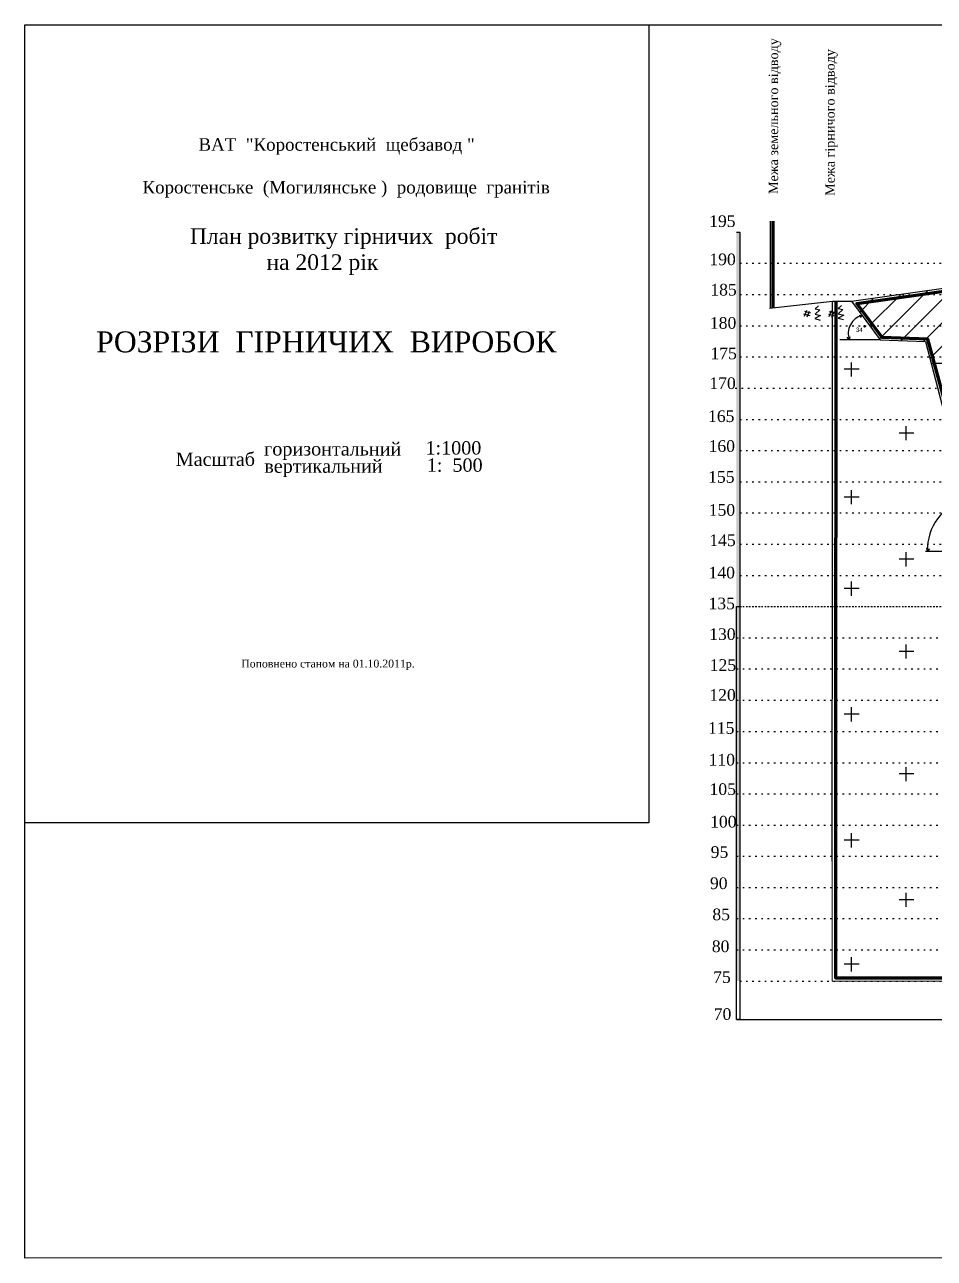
# Model space of a CAD drawing. Header units: millimetres. Extents: x -350 to 1691, y 600 to 2712.
# Drawn here: x -278.3 to 13.1, y 2155.5 to 2550.7 of the extents above; entities that cross this region are included whole.
import ezdxf

# ---------------------------------------------------------------- set-up
doc = ezdxf.new("R2010")
doc.units = ezdxf.units.MM
doc.linetypes.add('AHIDDEN1', pattern=[2, 0.5, -1.5])
for name, color, linetype in [('Layer1', 7, 'Continuous'), ('ЗАРАМОЧНОЕ ОФ.', 7, 'Continuous'), ('КОНТУРА', 7, 'Continuous'), ('Окантовка року', 7, 'Continuous'), ('оформлення', 7, 'Continuous')]:
    doc.layers.add(name, color=color, linetype=linetype)
doc.styles.add('grad', font='grad.shx')

msp = doc.modelspace()

# ---------------------------------------------------------------- hatches: boundary and pattern name
for color, points in [(1, [(-50.28, 2484.21), (-49.21, 2484.21), (-49.21, 2474.21), (-50.28, 2474.21)]), (1, [(-50.28, 2484.21), (-49.21, 2484.21), (-49.21, 2474.21), (-50.28, 2474.21)]), (256, [(-50.28, 2474.22), (-49.21, 2474.22), (-49.21, 2464.22), (-50.28, 2464.22)]), (256, [(-50.28, 2474.22), (-49.21, 2474.22), (-49.21, 2464.22), (-50.28, 2464.22)]), (1, [(-50.28, 2464.22), (-49.21, 2464.22), (-49.21, 2454.22), (-50.28, 2454.22)]), (1, [(-50.28, 2464.22), (-49.21, 2464.22), (-49.21, 2454.22), (-50.28, 2454.22)]), (256, [(-50.28, 2454.22), (-49.21, 2454.22), (-49.21, 2444.22), (-50.28, 2444.22)]), (256, [(-50.28, 2454.22), (-49.21, 2454.22), (-49.21, 2444.22), (-50.28, 2444.22)]), (1, [(-50.28, 2444.22), (-49.21, 2444.22), (-49.21, 2434.22), (-50.28, 2434.22)]), (1, [(-50.28, 2444.22), (-49.21, 2444.22), (-49.21, 2434.22), (-50.28, 2434.22)]), (256, [(-50.28, 2434.23), (-49.21, 2434.23), (-49.21, 2424.23), (-50.28, 2424.23)]), (256, [(-50.28, 2434.23), (-49.21, 2434.23), (-49.21, 2424.23), (-50.28, 2424.23)]), (1, [(-50.28, 2424.23), (-49.21, 2424.23), (-49.21, 2414.23), (-50.28, 2414.23)]), (1, [(-50.28, 2424.23), (-49.21, 2424.23), (-49.21, 2414.23), (-50.28, 2414.23)]), (256, [(-50.28, 2414.23), (-49.21, 2414.23), (-49.21, 2404.23), (-50.28, 2404.23)]), (256, [(-50.28, 2414.23), (-49.21, 2414.23), (-49.21, 2404.23), (-50.28, 2404.23)]), (1, [(-50.28, 2404.23), (-49.21, 2404.23), (-49.21, 2394.23), (-50.28, 2394.23)]), (1, [(-50.28, 2404.23), (-49.21, 2404.23), (-49.21, 2394.23), (-50.28, 2394.23)]), (256, [(-50.28, 2394.24), (-49.21, 2394.24), (-49.21, 2384.24), (-50.28, 2384.24)]), (256, [(-50.28, 2394.24), (-49.21, 2394.24), (-49.21, 2384.24), (-50.28, 2384.24)]), (1, [(-50.29, 2384.23), (-49.22, 2384.23), (-49.22, 2374.23), (-50.29, 2374.23)]), (1, [(-50.29, 2384.23), (-49.22, 2384.23), (-49.22, 2374.23), (-50.29, 2374.23)]), (256, [(-50.29, 2374.23), (-49.22, 2374.23), (-49.22, 2364.23), (-50.29, 2364.23)]), (256, [(-50.29, 2374.23), (-49.22, 2374.23), (-49.22, 2364.23), (-50.29, 2364.23)]), (1, [(-50.28, 2364.23), (-49.21, 2364.23), (-49.21, 2354.23), (-50.28, 2354.23)]), (1, [(-50.28, 2364.23), (-49.21, 2364.23), (-49.21, 2354.23), (-50.28, 2354.23)]), (256, [(-50.28, 2354.23), (-49.21, 2354.23), (-49.21, 2344.23), (-50.28, 2344.23)]), (256, [(-50.28, 2354.23), (-49.21, 2354.23), (-49.21, 2344.23), (-50.28, 2344.23)]), (1, [(-50.28, 2344.23), (-49.21, 2344.23), (-49.21, 2334.23), (-50.28, 2334.23)]), (1, [(-50.28, 2344.23), (-49.21, 2344.23), (-49.21, 2334.23), (-50.28, 2334.23)]), (256, [(-50.28, 2334.23), (-49.21, 2334.23), (-49.21, 2324.23), (-50.28, 2324.23)]), (256, [(-50.28, 2334.23), (-49.21, 2334.23), (-49.21, 2324.23), (-50.28, 2324.23)]), (1, [(-50.28, 2324.23), (-49.21, 2324.23), (-49.21, 2314.23), (-50.28, 2314.23)]), (1, [(-50.28, 2324.23), (-49.21, 2324.23), (-49.21, 2314.23), (-50.28, 2314.23)]), (256, [(-50.28, 2314.24), (-49.21, 2314.24), (-49.21, 2304.24), (-50.28, 2304.24)]), (256, [(-50.28, 2314.24), (-49.21, 2314.24), (-49.21, 2304.24), (-50.28, 2304.24)]), (1, [(-50.28, 2304.24), (-49.21, 2304.24), (-49.21, 2294.24), (-50.28, 2294.24)]), (1, [(-50.28, 2304.24), (-49.21, 2304.24), (-49.21, 2294.24), (-50.28, 2294.24)]), (256, [(-50.28, 2294.24), (-49.22, 2294.24), (-49.22, 2284.24), (-50.28, 2284.24)]), (256, [(-50.28, 2294.24), (-49.22, 2294.24), (-49.22, 2284.24), (-50.28, 2284.24)]), (1, [(-50.28, 2284.24), (-49.22, 2284.24), (-49.22, 2274.24), (-50.28, 2274.24)]), (1, [(-50.28, 2284.24), (-49.22, 2284.24), (-49.22, 2274.24), (-50.28, 2274.24)]), (256, [(-50.29, 2274.25), (-49.22, 2274.25), (-49.22, 2264.25), (-50.29, 2264.25)]), (256, [(-50.29, 2274.25), (-49.22, 2274.25), (-49.22, 2264.25), (-50.29, 2264.25)]), (1, [(-50.29, 2264.24), (-49.22, 2264.24), (-49.22, 2254.24), (-50.29, 2254.24)]), (1, [(-50.29, 2264.24), (-49.22, 2264.24), (-49.22, 2254.24), (-50.29, 2254.24)]), (256, [(-50.29, 2254.24), (-49.22, 2254.24), (-49.22, 2244.25), (-50.29, 2244.25)]), (256, [(-50.29, 2254.24), (-49.22, 2254.24), (-49.22, 2244.25), (-50.29, 2244.25)])]:
    msp.add_hatch(color=color).paths.add_polyline_path(points)

# ---------------------------------------------------------------- linework, layer by layer
at = {"color": 7, "linetype": 'Continuous'}
for p, q in [((2.44, 2449.46), (19.69, 2466.71)), ((9.59, 2449.16), (28.36, 2467.93)), ((11.65, 2443.76), (37.04, 2469.15)), ((-10.81, 2458.57), (-6.33, 2463.05)), ((-7.57, 2454.35), (2.34, 2464.27)), ((-4.34, 2450.13), (11.01, 2465.49))]:
    msp.add_line(p, q, dxfattribs=at)
at = {"color": 7}
for p, q in [((-15.75, 2440.37), (-11, 2440.37)), ((-15.75, 2440.37), (-11, 2440.37)), ((1.8, 2419.93), (6.55, 2419.93)), ((1.8, 2419.93), (6.55, 2419.93)), ((-15.75, 2399.44), (-11, 2399.44)), ((-15.75, 2399.44), (-11, 2399.44)), ((1.8, 2379.54), (6.55, 2379.54)), ((1.8, 2379.54), (6.55, 2379.54)), ((-15.75, 2370.15), (-11, 2370.15)), ((-15.75, 2370.15), (-11, 2370.15)), ((1.8, 2349.98), (6.55, 2349.98)), ((1.8, 2349.98), (6.55, 2349.98)), ((-15.75, 2329.88), (-11, 2329.88)), ((-15.75, 2329.88), (-11, 2329.88)), ((1.8, 2310.72), (6.55, 2310.72)), ((1.8, 2310.72), (6.55, 2310.72)), ((-15.75, 2289.5), (-11, 2289.5)), ((-15.75, 2289.5), (-11, 2289.5)), ((1.8, 2270.46), (6.55, 2270.46)), ((1.8, 2270.46), (6.55, 2270.46)), ((-15.75, 2249.8), (-11, 2249.8)), ((-15.75, 2249.8), (-11, 2249.8))]:
    msp.add_line(p, q, dxfattribs=at)
at = {"color": 7, "linetype": 'Continuous', "lineweight": 30}
msp.add_lwpolyline([(812.8, 2155.83), (-278.32, 2155.46), (-278.32, 2550.66), (812.88, 2550.66)], dxfattribs=at)
msp.add_lwpolyline([(812.8, 2155.83), (-278.32, 2155.46), (-278.32, 2550.66), (812.88, 2550.66)], dxfattribs=at)
at = {"linetype": 'Continuous', "lineweight": 25}
for points in [[(-39.41, 2459.9), (-39.4, 2487.74), (-39.4, 2487.74)], [(-19.54, 2386.28), (-19.52, 2462.13)], [(-19.57, 2282.74), (-19.54, 2386.28), (-19.54, 2386.28)]]:
    msp.add_lwpolyline(points, dxfattribs=at)
at = {"color": 2, "linetype": 'Continuous', "lineweight": 211}
msp.add_lwpolyline([(-38.68, 2487.67), (-38.68, 2459.98)], dxfattribs=at)
for points in [[(-50.28, 2484.22), (-49.2, 2484.22), (-49.22, 2364.23)], [(-50.28, 2484.22), (-49.2, 2484.22), (-49.22, 2364.23)], [(-28.52, 2457.33), (-27.75, 2459.19)], [(-28.52, 2457.33), (-27.75, 2459.19)], [(-27.68, 2457.05), (-26.91, 2458.91)], [(-27.68, 2457.05), (-26.91, 2458.91)], [(-28.77, 2458.05), (-26.79, 2457.48)], [(-28.77, 2458.05), (-26.79, 2457.48)], [(-50.27, 2231.94), (810.23, 2231.94)], [(-50.27, 2231.94), (810.23, 2231.94)]]:
    msp.add_lwpolyline(points)
at = {"color": 7, "linetype": 'AHIDDEN1', "lineweight": 25}
for points in [[(-49.2, 2474.23), (810.24, 2474.23)], [(-49.2, 2474.23), (810.24, 2474.23)], [(-49.2, 2474.23), (810.24, 2474.23)], [(-49.2, 2474.23), (810.24, 2474.23)], [(-49.2, 2464.24), (810.41, 2464.24)], [(-49.2, 2464.24), (810.41, 2464.24)], [(-49.2, 2454.22), (810.41, 2454.22)], [(-49.2, 2454.22), (810.41, 2454.22)], [(-49.2, 2444.21), (810.23, 2444.21)], [(-49.2, 2444.21), (810.23, 2444.21)], [(-50.65, 2434.2), (810.18, 2434.2)], [(-50.65, 2434.2), (810.18, 2434.2)], [(-49.21, 2424.22), (810.04, 2424.22)], [(-49.21, 2424.22), (810.04, 2424.22)], [(-49.21, 2414.23), (224.54, 2414.23)], [(-49.21, 2414.23), (224.54, 2414.23)], [(-49.21, 2404.23), (810.28, 2404.23)], [(-49.21, 2404.23), (810.28, 2404.23)], [(-49.21, 2394.23), (810.23, 2394.23)], [(-49.21, 2394.23), (810.23, 2394.23)], [(-49.21, 2384.26), (810.21, 2384.26)], [(-49.21, 2384.26), (810.21, 2384.26)], [(-49.21, 2374.25), (810.12, 2374.25)], [(-49.21, 2374.25), (810.12, 2374.25)], [(-50.29, 2364.23), (810.43, 2364.23)], [(-50.29, 2364.23), (810.43, 2364.23)], [(-49.22, 2364.23), (810.2, 2364.23)], [(-49.22, 2364.23), (810.2, 2364.23)], [(-50.29, 2354.23), (810.23, 2354.23)], [(-50.29, 2354.23), (810.23, 2354.23)], [(-50.29, 2344.25), (810.24, 2344.25)], [(-50.29, 2334.23), (810.4, 2334.23)], [(-50.29, 2334.23), (810.4, 2334.23)], [(-50.29, 2324.22), (810.22, 2324.22)], [(-50.29, 2324.22), (810.22, 2324.22)], [(-50.29, 2314.21), (810.17, 2314.21)], [(-50.29, 2314.21), (810.17, 2314.21)], [(-50.29, 2304.23), (810.04, 2304.23)], [(-50.29, 2304.23), (810.04, 2304.23)], [(-50.29, 2294.24), (810.17, 2294.24)], [(-50.29, 2294.24), (810.17, 2294.24)], [(-50.29, 2284.24), (810.27, 2284.24)], [(-50.29, 2284.24), (810.27, 2284.24)], [(-50.29, 2274.24), (810.23, 2274.24)], [(-50.29, 2274.24), (810.23, 2274.24)], [(-50.29, 2264.27), (810.21, 2264.27)], [(-50.29, 2264.27), (810.21, 2264.27)], [(-50.29, 2254.26), (810.11, 2254.26)], [(-50.29, 2254.26), (810.11, 2254.26)], [(-49.22, 2244.25), (810.2, 2244.25)], [(-49.22, 2244.25), (810.2, 2244.25)]]:
    msp.add_lwpolyline(points, dxfattribs=at)
at = {"color": 7}
for points in [[(-28.49, 2458.93), (-26.51, 2458.35)], [(-28.49, 2458.93), (-26.51, 2458.35)], [(-24.04, 2460.58), (-25.11, 2459.61), (-23.58, 2459.3), (-25.08, 2457.89), (-23.32, 2457.45), (-25.16, 2456.48), (-23.42, 2456.02)], [(-24.04, 2460.58), (-25.11, 2459.61), (-23.58, 2459.3), (-25.08, 2457.89), (-23.32, 2457.45), (-25.16, 2456.48), (-23.42, 2456.02)], [(-20.58, 2457.21), (-19.81, 2459.07)], [(-20.58, 2457.21), (-19.81, 2459.07)], [(-20.54, 2458.81), (-18.56, 2458.23)], [(-20.54, 2458.81), (-18.56, 2458.23)], [(-19.73, 2456.93), (-18.96, 2458.79)], [(-19.73, 2456.93), (-18.96, 2458.79)], [(-16.61, 2460.73), (-17.68, 2459.77), (-16.16, 2459.46), (-17.65, 2458.05), (-15.89, 2457.61), (-17.73, 2456.64), (-15.99, 2456.18)], [(-16.61, 2460.73), (-17.68, 2459.77), (-16.16, 2459.46), (-17.65, 2458.05), (-15.89, 2457.61), (-17.73, 2456.64), (-15.99, 2456.18)], [(-20.83, 2457.93), (-18.84, 2457.36)], [(-20.83, 2457.93), (-18.84, 2457.36)], [(-13.55, 2442.49), (-13.55, 2437.96)], [(-13.55, 2442.49), (-13.55, 2437.96)], [(3.99, 2422.05), (3.99, 2417.52)], [(3.99, 2422.05), (3.99, 2417.52)], [(-13.55, 2401.56), (-13.55, 2397.03)], [(-13.55, 2401.56), (-13.55, 2397.03)], [(3.99, 2381.66), (3.99, 2377.13)], [(3.99, 2381.66), (3.99, 2377.13)], [(-13.55, 2372.27), (-13.55, 2367.74)], [(-13.55, 2372.27), (-13.55, 2367.74)], [(3.99, 2352.1), (3.99, 2347.57)], [(3.99, 2352.1), (3.99, 2347.57)], [(-13.55, 2332), (-13.55, 2327.47)], [(-13.55, 2332), (-13.55, 2327.47)], [(3.99, 2312.84), (3.99, 2308.31)], [(3.99, 2312.84), (3.99, 2308.31)], [(-13.55, 2291.62), (-13.55, 2287.09)], [(-13.55, 2291.62), (-13.55, 2287.09)], [(3.99, 2272.58), (3.99, 2268.05)], [(3.99, 2272.58), (3.99, 2268.05)], [(-13.55, 2251.92), (-13.55, 2247.38)], [(-13.55, 2251.92), (-13.55, 2247.38)]]:
    msp.add_lwpolyline(points, dxfattribs=at)
at = {"color": 1, "linetype": 'Continuous', "lineweight": 211}
for points in [[(-18.43, 2462.11), (-18.43, 2386.38)], [(-18.59, 2386.3), (-18.59, 2282.77)], [(-18.59, 2386.3), (-18.59, 2282.77)]]:
    msp.add_lwpolyline(points, dxfattribs=at)
msp.add_lwpolyline([(-50.29, 2364.23), (-49.2, 2364.23), (-49.22, 2231.95), (-50.29, 2231.96)], close=True)
msp.add_lwpolyline([(-50.29, 2364.23), (-49.2, 2364.23), (-49.22, 2231.95), (-50.29, 2231.96)], close=True)
at = {"layer": 'Layer1'}
msp.add_lwpolyline([(-78.35, 2550.63), (-78.35, 2294.97), (-278.27, 2294.93), (-278.27, 2294.93), (-278.27, 2294.93)], dxfattribs=at)
msp.add_lwpolyline([(-78.35, 2550.63), (-78.35, 2294.97), (-278.27, 2294.93), (-278.27, 2294.93), (-278.27, 2294.93)], dxfattribs=at)
at = {"layer": 'ЗАРАМОЧНОЕ ОФ.', "color": 7, "linetype": 'Continuous'}
for points in [[(-11, 2457.58), (-10.1, 2457.53), (-10.65, 2456.8)], [(-13.95, 2450.67), (-14.15, 2449.75), (-14.82, 2450.54)], [(-13.95, 2450.67), (-14.15, 2449.75), (-14.82, 2450.54)], [(11.54, 2382.73), (10.93, 2382), (10.71, 2383.02)]]:
    msp.add_lwpolyline(points, dxfattribs=at)
at = {"layer": 'КОНТУРА', "color": 7, "linetype": 'Continuous', "lineweight": 20}
for p, q in [((-19.57, 2282.74), (-19.57, 2244.27)), ((-19.57, 2244.27), (1056.87, 2244.27))]:
    msp.add_line(p, q, dxfattribs=at)
at = {"layer": 'КОНТУРА', "linetype": 'Continuous', "lineweight": 25}
for points in [[(-39.41, 2459.9), (-39.4, 2487.74), (-39.4, 2487.74)], [(-19.54, 2386.28), (-19.52, 2462.13)], [(-19.57, 2282.74), (-19.54, 2386.28), (-19.54, 2386.28)]]:
    msp.add_lwpolyline(points, dxfattribs=at)
at = {"layer": 'Окантовка року', "color": 2, "linetype": 'Continuous', "lineweight": 200}
msp.add_lwpolyline([(-38.68, 2487.67), (-38.68, 2459.98)], dxfattribs=at)
at = {"layer": 'Окантовка року', "color": 11, "lineweight": 100}
msp.add_lwpolyline([(29.26, 2382.91), (11, 2449.87), (-3.62, 2450.42), (-11.74, 2461.39), (65.27, 2472.24)], dxfattribs=at)
at = {"layer": 'Окантовка року', "color": 1, "linetype": 'Continuous', "lineweight": 200}
msp.add_lwpolyline([(-18.43, 2462.11), (-18.43, 2386.38)], dxfattribs=at)
at = {"layer": 'Окантовка року', "color": 1, "linetype": 'Continuous', "lineweight": 211}
msp.add_lwpolyline([(-18.59, 2282.77), (-18.59, 2245.31), (1055.91, 2245.31), (1055.75, 2375.1)], dxfattribs=at)
at = {"layer": 'Окантовка року', "color": 7, "linetype": 'Continuous'}
msp.add_circle((-9.23, 2454.05), 0.259, dxfattribs=at)
msp.add_circle((-9.23, 2454.05), 0.259, dxfattribs=at)
at = {"layer": 'оформлення', "color": 7, "linetype": 'Continuous'}
for p, q in [((-4.27, 2449.74), (-17.18, 2449.74)), ((28.36, 2381.92), (10.25, 2381.92))]:
    msp.add_line(p, q, dxfattribs=at)
at = {"layer": 'оформлення', "color": 7, "linetype": 'Continuous', "lineweight": 30}
msp.add_line((65.22, 2442.11), (12.08, 2442.11), dxfattribs=at)
for points in [[(-13.47, 2462.04), (65.22, 2473.19), (381.63, 2478.09), (717.57, 2469.53), (780.82, 2471.65)], [(-39.69, 2459.86), (-19.52, 2462.13), (-13.47, 2462.04), (-4.28, 2449.75), (10.25, 2449.13), (26.89, 2385.31), (28.36, 2381.92), (41.63, 2381.67), (47.35, 2387.29), (63.4, 2387.49), (79.36, 2338.66), (96.73, 2337.23), (117.85, 2263.42), (131.7, 2263.43), (134.92, 2258.29), (136.82, 2249.89), (156.07, 2249.86)]]:
    msp.add_lwpolyline(points, dxfattribs=at)
at = {"layer": 'оформлення', "color": 7, "linetype": 'Continuous'}
for centre, radius, start, end in [((-8.35, 2451.67), 6.12, 106.7104, 198.3883), ((27.07, 2382.68), 16.15, 103.7675, 182.4071)]:
    msp.add_arc(centre, radius, start, end, dxfattribs=at)

# ---------------------------------------------------------------- texts
at = {"layer": 'Layer1', "attachment_point": 1, "style": 'grad'}
for s, insert, char_height, width in [('{\\fTimes New Roman|b0|i0|c0|p18;195}', (-59.04, 2489.58), 3.7336, 4.4899), ('{\\fTimes New Roman|b0|i0|c0|p18;190}', (-58.96, 2477.35), 3.7336, 4.4899), ('{\\fTimes New Roman|b0|i0|c0|p18;185}', (-58.66, 2467.63), 3.7336, 4.4899), ('{\\fTimes New Roman|b0|i0|c0|p18;180}', (-58.79, 2456.98), 3.7336, 4.4899), ('{\\fTimes New Roman|b0|i0|c0|p18;175}', (-58.61, 2447.22), 3.7336, 4.4899), ('{\\fTimes New Roman|b0|i0|c0|p18;170}', (-58.97, 2437.67), 3.7336, 4.4899), ('{\\fTimes New Roman|b0|i0|c0|p18;165}', (-59.38, 2427.1), 3.7336, 4.4899), ('{\\fTimes New Roman|b0|i0|c204|p18;горизонтальний}', (-201.63, 2416.91), 4.267, 43.1971), ('{\\fTimes New Roman|b0|i0|c204|p18;горизонтальний}', (-201.63, 2416.91), 4.267, 43.1971), ('{\\fTimes New Roman|b0|i0|c204|p18;1\\fTimes New Roman|b0|i0|c0|p18;:1000}', (-149.92, 2417.22), 4.267, 18.9504), ('{\\fTimes New Roman|b0|i0|c204|p18;1\\fTimes New Roman|b0|i0|c0|p18;:1000}', (-149.92, 2417.22), 4.267, 18.9504), ('{\\fTimes New Roman|b0|i0|c0|p18;160}', (-59.21, 2417.54), 3.7336, 4.4899), ('{\\fTimes New Roman|b0|i0|c204|p18;Масштаб}', (-229.91, 2413.59), 4.267, 160.679), ('{\\fTimes New Roman|b0|i0|c204|p18;Масштаб}', (-229.91, 2413.59), 4.267, 160.679), ('{\\fTimes New Roman|b0|i0|c204|p18;вертикальний}', (-201.55, 2411.38), 4.267, 160.679), ('{\\fTimes New Roman|b0|i0|c204|p18;вертикальний}', (-201.55, 2411.38), 4.267, 160.679), ('{\\fTimes New Roman|b0|i0|c0|p18;155}', (-59.35, 2407.66), 3.7336, 4.4899), ('{\\fTimes New Roman|b0|i0|c0|p18;150}', (-59.16, 2397.07), 3.7336, 4.4899), ('{\\fTimes New Roman|b0|i0|c0|p18;145}', (-58.98, 2387.36), 3.7336, 4.4899), ('{\\fTimes New Roman|b0|i0|c0|p18;140}', (-59.22, 2377), 3.7336, 4.4899), ('{\\fTimes New Roman|b0|i0|c0|p18;135}', (-59.24, 2367.11), 3.7336, 4.4899), ('{\\fTimes New Roman|b0|i0|c0|p18;130}', (-59.02, 2357.28), 3.7336, 4.4899), ('{\\fTimes New Roman|b0|i0|c0|p18;125}', (-58.84, 2347.39), 3.7336, 4.4899), ('{\\fTimes New Roman|b0|i0|c0|p18;120}', (-58.97, 2337.8), 3.7336, 4.4899), ('{\\fTimes New Roman|b0|i0|c0|p18;115}', (-59.39, 2327.23), 3.7336, 4.4899), ('{\\fTimes New Roman|b0|i0|c0|p18;110}', (-59.21, 2317.06), 3.7336, 4.4899), ('{\\fTimes New Roman|b0|i0|c0|p18;105}', (-58.91, 2307.63), 3.7336, 4.4899), ('{\\fTimes New Roman|b0|i0|c0|p18;100}', (-58.72, 2297.19), 3.7336, 4.4899), ('{\\fTimes New Roman|b0|i0|c0|p18;95}', (-58.54, 2287.49), 3.7336, 4.4899), ('{\\fTimes New Roman|b0|i0|c0|p18;90}', (-58.78, 2277.48), 3.7336, 4.4899), ('{\\fTimes New Roman|b0|i0|c0|p18;85}', (-58, 2267.51), 3.7336, 4.4899), ('{\\fTimes New Roman|b0|i0|c0|p18;80}', (-58.18, 2257.28), 3.7336, 4.4899), ('{\\fTimes New Roman|b0|i0|c0|p18;75}', (-57.74, 2247.44), 3.7336, 4.4899), ('{\\fTimes New Roman|b0|i0|c0|p18;70}', (-57.56, 2235.58), 3.7336, 4.4899)]:
    msp.add_mtext(s, dxfattribs=dict(at, insert=insert, char_height=char_height, width=width))
at = {"layer": 'Layer1', "color": 1, "insert": (-149.5, 2411.71), "char_height": 4.26698, "width": 18.9504, "attachment_point": 1, "style": 'grad'}
msp.add_mtext('{\\fTimes New Roman|b0|i0|c204|p18;\\C7;1\\fTimes New Roman|b0|i0|c0|p18;: \\fTimes New Roman|b0|i0|c204|p18; \\fTimes New Roman|b0|i0|c0|p18;500}', dxfattribs=at)
msp.add_mtext('{\\fTimes New Roman|b0|i0|c204|p18;\\C7;1\\fTimes New Roman|b0|i0|c0|p18;: \\fTimes New Roman|b0|i0|c204|p18; \\fTimes New Roman|b0|i0|c0|p18;500}', dxfattribs=at)
at = {"layer": 'ЗАРАМОЧНОЕ ОФ.', "color": 7, "linetype": 'Continuous', "char_height": 3, "width": 136.6022, "attachment_point": 1, "rotation": 90}
for s, insert in [('{\\fTimes New Roman|b0|i0|c204|p18;Межа земельного відводу}', (-39.93, 2496.4)), ('{\\fTimes New Roman|b0|i0|c204|p18;Межа земельного відводу}', (-39.93, 2496.4)), ('{\\fTimes New Roman|b0|i0|c204|p18;Межа гірничого відводу}', (-21.81, 2495.81)), ('{\\fTimes New Roman|b0|i0|c204|p18;Межа гірничого відводу}', (-21.81, 2495.81))]:
    msp.add_mtext(s, dxfattribs=dict(at, insert=insert))
at = {"layer": 'ЗАРАМОЧНОЕ ОФ.', "color": 7, "linetype": 'Continuous', "attachment_point": 1}
for s, insert, char_height, width in [('{\\fTimes New Roman|b0|i0|c204|p18;ВАТ  "Коростенський  щебзавод "                  }', (-222.65, 2514.29), 4.0163, 90.2948), ('{\\fTimes New Roman|b0|i0|c204|p18;   Коростенське  (Могилянське )  родовище  гранітів}', (-245.13, 2500.6), 4.0163, 136.2875), ('{\\fTimes New Roman|b0|i0|c204|p18;РОЗРІЗИ  ГІРНИЧИХ  ВИРОБОК}', (-255.41, 2452.41), 6.72, 194.0534), ('{\\fTimes New Roman|b0|i0|c204|p18;РОЗРІЗИ  ГІРНИЧИХ  ВИРОБОК}', (-255.41, 2452.41), 6.72, 194.0534), ('{\\fTimes New Roman|b0|i0|c204|p18;Поповнено станом на 01.10.20\\fTimes New Roman|b0|i0|c0|p18;11\\fTimes New Roman|b0|i0|c204|p18;р.}', (-208.94, 2347.23), 2.5, 68.3011)]:
    msp.add_mtext(s, dxfattribs=dict(at, insert=insert, char_height=char_height, width=width))
at = {"layer": 'ЗАРАМОЧНОЕ ОФ.', "color": 1, "linetype": 'Continuous', "insert": (-253.72, 2485.43), "char_height": 5, "width": 160, "attachment_point": 1}
msp.add_mtext('{\\fTimes New Roman|b0|i0|c204|p18;               План розвитку гірничих  робіт\\P            \\fTimes New Roman|b0|i0|c0|p18;                \\fTimes New Roman|b0|i0|c204|p18;на 20\\fTimes New Roman|b0|i0|c0|p18;12\\fTimes New Roman|b0|i0|c204|p18; рік}', dxfattribs=at)
at = {"layer": 'ЗАРАМОЧНОЕ ОФ.', "color": 7, "linetype": 'ByBlock', "lineweight": 30, "insert": (-11.99, 2453.65), "char_height": 1.4, "width": 3.0415, "attachment_point": 1, "rotation": 359.1772}
msp.add_mtext('34', dxfattribs=at)

doc.saveas('drawing.dxf')
